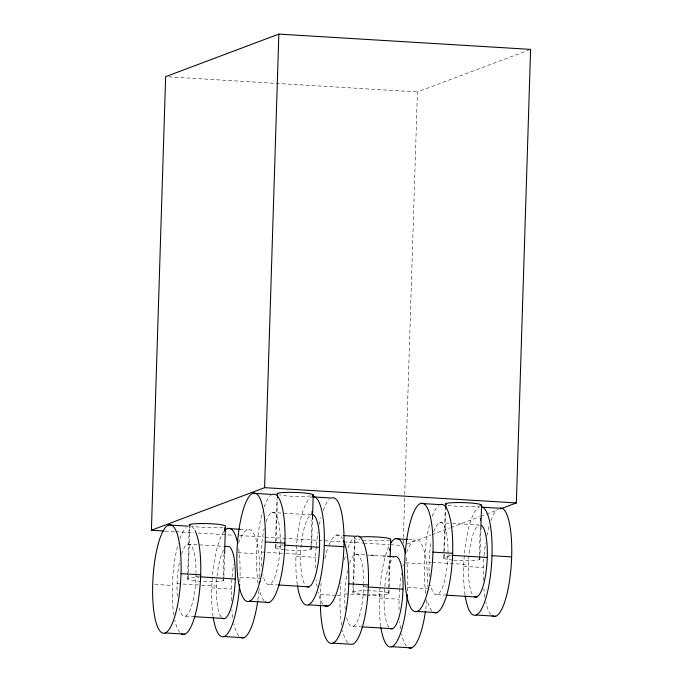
<?xml version="1.0" encoding="UTF-8"?>
<svg xmlns="http://www.w3.org/2000/svg" width="682" height="682" viewBox="0 0 682 682"><rect width="100%" height="100%" fill="white"/><g stroke="black" fill="none" stroke-linecap="round" stroke-linejoin="round"><path stroke-width="0.51" stroke-dasharray="3.41 2.56" d="M187.559 579.018L187.652 575.838M187.686 574.781L189.153 528.2M188.181 578.524L189.741 528.763M223.15 580.646L223.977 554.176M223.875 576.972L224.6 553.682M275.315 547.834L276.841 499.13M275.937 547.339L276.108 542.045M276.142 540.979L277.472 498.636M310.907 549.462L311.001 546.282M311.035 545.225L311.836 519.812M311.529 548.959L312.424 520.375M366.2 594.551A18.116 1.986 1.8 0 1 352.816 592.215L353.012 585.855M353.046 584.798L354.512 538.217M353.438 591.72L355.134 537.723A18.116 1.986 1.8 0 0 359.789 539.786M388.399 593.834L389.499 558.899M389.03 593.34L389.192 588.046M389.226 586.989L390.13 558.405M403.224 543.384L404.724 495.473M404.758 494.407L417.41 91.951L528.618 50.127M443.65 558.047L445.184 509.343M444.272 557.552L444.442 552.258M444.476 551.201L445.772 509.906M479.241 559.675L479.344 556.495M479.378 555.438L480.171 530.025M479.864 559.18L480.767 530.587M407.128 544.023L430.956 535.055M431.945 534.688L449.822 527.962M450.811 527.587L479.608 516.76M480.605 516.385L485.567 514.518M486.564 514.143L498.474 509.659M168.838 76.87L417.41 91.951M271.896 512.463L311.239 514.85A36.231 9.258 -86.5 0 0 301.077 547.305A36.231 9.258 -86.5 0 0 305.451 585.463M439.626 522.642L451.322 523.35M452.388 523.418L478.969 525.029A36.231 9.258 -86.5 0 0 469.011 555.131A36.231 9.258 -86.5 0 0 472.14 593.971M239.979 529.292L247.225 529.735M336.277 535.131L342.483 535.515M408.74 539.53L414.946 539.905M165.206 531.073L174.771 531.653M175.828 531.721L193.884 532.812M198.138 533.077L233.193 535.199M239.561 535.592L263.994 537.066M265.059 537.135L342.603 541.84M343.668 541.909L362.79 543.068M363.847 543.128L389.345 544.679M390.402 544.739L401.025 545.387M280.2 544.909L283.388 545.106M447.929 555.088L451.117 555.284M187.652 544.151L223.798 546.342M355.382 554.33L371.323 555.293M374.512 555.489L381.954 555.941M261.334 552.011L284.726 553.426M285.784 553.494L300.668 554.398M429.063 562.181L431.186 562.318M432.252 562.377L468.398 564.568M237.984 552.65L256.62 553.784M295.954 556.171L315.621 557.365M405.713 562.829L424.349 563.963M463.683 566.35L483.35 567.543M240.004 577.211L259.672 578.404M407.734 587.39L427.401 588.583M195.956 576.597L199.144 576.793M363.677 586.776L367.93 587.032M269.637 584.457L277.08 584.909M437.367 594.636L444.809 595.088M177.09 583.69L200.474 585.113M201.54 585.182L216.424 586.077M344.811 593.869L366.081 595.164M367.138 595.224L384.154 596.256M154.771 584.397L172.367 585.471M211.71 587.858L231.377 589.052M320.429 594.448L335.962 595.395M336.993 595.454L340.096 595.642M379.439 598.029L399.106 599.222M185.385 616.144L193.893 616.656M353.114 626.323L360.556 626.775M433.803 531.781A36.231 9.258 -86.5 0 1 446.642 533.742A36.231 9.258 -86.5 0 1 443.598 584.252A36.231 9.258 -86.5 0 1 430.606 584.815M429.438 576.733A36.231 9.258 -86.5 0 1 431.28 541.593M490.852 614.533A54.347 13.887 -86.5 0 1 485.857 602.317M484.876 597.176A54.347 13.887 -86.5 0 1 483.87 588.839M483.359 580.314A54.347 13.887 -86.5 0 1 483.998 556.384M484.084 555.378A54.347 13.887 -86.5 0 1 485.601 542.838M486.88 535.617A54.347 13.887 -86.5 0 1 489.292 525.66M490.887 520.724A54.347 13.887 -86.5 0 1 496.965 509.718M465.039 594.883A54.347 13.887 -86.5 0 1 466.207 539.931A54.347 13.887 -86.5 0 1 479.531 507.024M431.842 610.953A54.347 13.887 -86.5 0 1 427.29 600.578M425.875 593.596A54.347 13.887 -86.5 0 1 429.694 524.219M432.218 516.24A54.347 13.887 -86.5 0 1 438.705 505.49M388.928 627.329A36.231 9.258 -86.5 0 1 384.384 591.533A36.231 9.258 -86.5 0 1 393.471 557.484M349.559 563.468A36.231 9.258 -86.5 0 1 363.745 582.624M363.745 583.664A36.231 9.258 -86.5 0 1 356.874 622.112A36.231 9.258 -86.5 0 1 346.362 616.502M345.288 609.435A36.231 9.258 -86.5 0 1 347.675 570.229M406.643 552.411A54.347 13.887 -86.5 0 1 421.109 543.247A54.347 13.887 -86.5 0 1 427.461 586.426M426.753 599.742A54.347 13.887 -86.5 0 1 425.602 610.177M406.6 646.221A54.347 13.887 -86.5 0 1 401.604 633.996M400.632 628.864A54.347 13.887 -86.5 0 1 399.712 621.558M399.047 609.938A54.347 13.887 -86.5 0 1 399.746 588.072M399.84 587.066A54.347 13.887 -86.5 0 1 401.519 573.511M402.84 566.273A54.347 13.887 -86.5 0 1 403.284 564.253M406.208 557.748A54.347 13.887 -86.5 0 1 407.512 592.445M380.795 626.57A54.347 13.887 -86.5 0 1 389.737 544.858M328.971 545.029A54.347 13.887 -86.5 0 1 342.517 538.61M320.352 604.107A54.347 13.887 -86.5 0 1 321.077 583.298M324.837 558.49A54.347 13.887 -86.5 0 1 327.965 547.637M347.598 642.64A54.347 13.887 -86.5 0 1 342.603 630.415M341.622 625.283A54.347 13.887 -86.5 0 1 340.923 582.479M344.504 559.683A54.347 13.887 -86.5 0 1 346.038 553.767M347.965 547.927A54.347 13.887 -86.5 0 1 355.203 536.674M266.074 521.602A36.231 9.258 -86.5 0 1 278.912 523.563A36.231 9.258 -86.5 0 1 275.869 574.073A36.231 9.258 -86.5 0 1 262.885 574.636M261.709 566.554A36.231 9.258 -86.5 0 1 264.198 528.362M479.258 558.643A18.116 1.986 1.8 0 1 473.129 560.51A18.116 1.986 1.8 0 1 453.504 560.127M452.678 560.05A18.116 1.986 1.8 0 1 450.759 556.691M480.938 505.677A18.116 1.986 1.8 0 1 465.789 506.658A18.116 1.986 1.8 0 1 447.759 505.123M264.113 600.774A54.347 13.887 -86.5 0 1 259.117 588.557M258.146 583.417A54.347 13.887 -86.5 0 1 262.561 511.909M264.156 506.965A54.347 13.887 -86.5 0 1 270.976 495.311M323.123 604.354A54.347 13.887 -86.5 0 1 318.127 592.138M317.147 586.997A54.347 13.887 -86.5 0 1 316.235 579.691M315.57 568.072A54.347 13.887 -86.5 0 1 316.269 546.205M316.354 545.199A54.347 13.887 -86.5 0 1 318.034 531.645M319.364 524.407A54.347 13.887 -86.5 0 1 320.966 517.621M323.157 510.545A54.347 13.887 -86.5 0 1 329.236 499.539M297.309 584.704A54.347 13.887 -86.5 0 1 298.477 529.752A54.347 13.887 -86.5 0 1 311.802 496.854M181.523 554.219A36.231 9.258 -86.5 0 1 191.156 545.506A36.231 9.258 -86.5 0 1 196.015 572.445M196.015 573.485A36.231 9.258 -86.5 0 1 189.477 611.277A36.231 9.258 -86.5 0 1 179.051 608.105M177.294 596.145A36.231 9.258 -86.5 0 1 179.946 560.05M221.198 617.15A36.231 9.258 -86.5 0 1 216.518 583.715A36.231 9.258 -86.5 0 1 224.506 548.678M367.18 590.714A18.116 1.986 1.8 0 1 389.004 593.238A18.116 1.986 1.8 0 1 368.996 594.695M352.816 592.215A18.116 1.986 1.8 0 1 366.26 590.714M390.095 539.846A18.116 1.986 1.8 0 1 363.54 540.221M191.821 526.615A54.347 13.887 -86.5 0 1 194.455 529.624M179.869 632.461A54.347 13.887 -86.5 0 1 174.873 620.245M173.893 615.104A54.347 13.887 -86.5 0 1 178.309 543.588M179.903 538.652A54.347 13.887 -86.5 0 1 185.981 527.646M238.581 543.162A54.347 13.887 -86.5 0 1 253.346 533.009A54.347 13.887 -86.5 0 1 259.706 577.33M258.938 590.569A54.347 13.887 -86.5 0 1 257.873 599.998M238.87 636.042A54.347 13.887 -86.5 0 1 233.875 623.825M232.733 617.585A54.347 13.887 -86.5 0 1 231.889 610.347M231.351 600.799A54.347 13.887 -86.5 0 1 232.025 577.893M232.11 576.887A54.347 13.887 -86.5 0 1 233.628 564.346M238.649 548.678A54.347 13.887 -86.5 0 1 239.783 582.266M213.065 616.392A54.347 13.887 -86.5 0 1 223.832 531.755M310.924 548.43A18.116 1.986 1.8 0 1 304.794 550.297A18.116 1.986 1.8 0 1 285.17 549.914M284.343 549.837A18.116 1.986 1.8 0 1 283.388 546.427M310.787 495.882A18.116 1.986 1.8 0 1 279.424 494.902M223.159 579.615A18.116 1.986 1.8 0 1 201.863 581.414M200.943 581.354A18.116 1.986 1.8 0 1 187.576 579.12A18.116 1.986 1.8 0 1 199.204 577.526M223.031 527.075A18.116 1.986 1.8 0 1 191.659 526.095"/><path stroke-width="1.02" d="M164.149 531.014L151.395 530.238L165.649 76.674L278.844 34.1L530.605 49.377L516.351 502.941L500.46 508.917M189.775 527.706L189.877 524.526M224.71 530.886L224.813 527.706M224.6 553.682L225.469 526.154A18.116 1.986 1.8 0 0 205.026 523.546A18.116 1.986 1.8 0 0 189.86 525.558M151.395 530.238L264.59 487.664L278.844 34.1M277.506 497.579L277.634 493.342M312.006 514.518L312.1 511.347M312.458 519.317L313.226 494.97M389.763 550.434L389.831 548.311M390.155 557.347L390.726 539.351A18.116 1.986 1.8 0 0 379.576 537.16A18.116 1.986 1.8 0 0 359.832 536.973M445.806 508.849L445.977 503.555M480.469 520.502L480.537 518.38M480.801 529.53L481.56 505.183M264.59 487.664L516.351 502.941M252.8 493.274L272.468 494.467A54.347 13.887 -86.5 0 1 284.573 550.229A54.347 13.887 -86.5 0 1 265.469 601.993M312.833 496.914L331.469 498.048A54.347 13.887 -86.5 0 1 343.583 553.81A54.347 13.887 -86.5 0 1 324.47 605.573M420.521 503.444L440.197 504.637A54.347 13.887 -86.5 0 1 452.302 560.408A54.347 13.887 -86.5 0 1 433.198 612.172M481.603 507.152L499.198 508.218A54.347 13.887 -86.5 0 1 511.312 563.988A54.347 13.887 -86.5 0 1 492.199 615.752M168.548 524.961L188.215 526.154M227.549 528.541L239.979 529.292M343.523 535.575L355.944 536.325A54.347 13.887 -86.5 0 1 368.399 585.003A54.347 13.887 -86.5 0 1 352.551 644.319L332.884 643.126M395.279 538.712L407.7 539.471M265.247 541.943L284.914 543.136M324.257 545.523L343.924 546.717M432.976 552.122L452.643 553.315M491.986 555.702L511.653 556.896M284.454 545.165L319.534 547.296M452.183 555.344L487.263 557.475M224.864 546.41L226.987 546.538A36.231 9.258 -86.5 0 1 235.06 583.715A36.231 9.258 -86.5 0 1 222.323 618.224M371.323 555.293L373.455 555.421M383.02 556.001L385.151 556.137M387.274 556.265L394.716 556.717A36.231 9.258 -86.5 0 1 402.883 592.317A36.231 9.258 -86.5 0 1 390.829 628.778M181.003 573.63L200.67 574.824M348.732 583.809L368.399 585.003M200.201 576.853L235.29 578.984M367.93 587.032L403.019 589.163M278.145 584.968L308.972 586.844M445.875 595.147L476.701 597.023M249.399 601.26L269.075 602.453M308.409 604.84L328.076 606.034M417.128 611.439L436.804 612.632M476.138 615.019L495.805 616.213M193.893 616.656L224.728 618.531M361.622 626.835L392.457 628.71M165.155 632.947L184.822 634.141M224.156 636.528L243.824 637.721M391.886 646.707L411.553 647.9M481.364 525.336A36.231 9.258 -86.5 0 1 486.65 566.913A36.231 9.258 -86.5 0 1 474.297 596.716M481.364 506.794A54.347 13.887 -86.5 0 1 489.011 584.704A54.347 13.887 -86.5 0 1 465.209 595.983M425.457 611.217A54.347 13.887 -86.5 0 1 408.825 647.9M390.65 543.281A54.347 13.887 -86.5 0 1 405.44 553.588M407.393 594.482A54.347 13.887 -86.5 0 1 395.236 643.979A54.347 13.887 -86.5 0 1 380.957 627.67M343.489 540.459A54.347 13.887 -86.5 0 1 341.273 630.407A54.347 13.887 -86.5 0 1 320.378 605.164M312.049 514.68A36.231 9.258 -86.5 0 1 319.202 553.596A36.231 9.258 -86.5 0 1 306.568 586.537M445.96 504.586A18.116 1.986 1.8 0 1 463.487 502.625A18.116 1.986 1.8 0 1 480.938 505.677M312.723 496.615A54.347 13.887 -86.5 0 1 321.563 572.914A54.347 13.887 -86.5 0 1 297.48 585.804M195.061 530.724A54.347 13.887 -86.5 0 1 198.939 595.889A54.347 13.887 -86.5 0 1 181.216 633.68M257.728 601.047A54.347 13.887 -86.5 0 1 241.096 637.721M224.566 530.826A54.347 13.887 -86.5 0 1 237.711 543.409M239.663 584.303A54.347 13.887 -86.5 0 1 227.507 633.8A54.347 13.887 -86.5 0 1 213.236 617.491M277.617 494.373A18.116 1.986 1.8 0 1 295.153 492.413A18.116 1.986 1.8 0 1 312.603 495.464M427.631 591.865A54.347 13.887 -86.5 0 0 424.127 503.913A54.347 13.887 -86.5 0 0 404.724 576.563A54.347 13.887 -86.5 0 0 427.631 591.865M259.902 581.686A54.347 13.887 -86.5 0 0 256.398 493.734A54.347 13.887 -86.5 0 0 236.995 566.384A54.347 13.887 -86.5 0 0 259.902 581.686M175.658 613.374A54.347 13.887 -86.5 0 0 172.154 525.421A54.347 13.887 -86.5 0 0 152.742 598.071A54.347 13.887 -86.5 0 0 175.658 613.374"/></g></svg>
